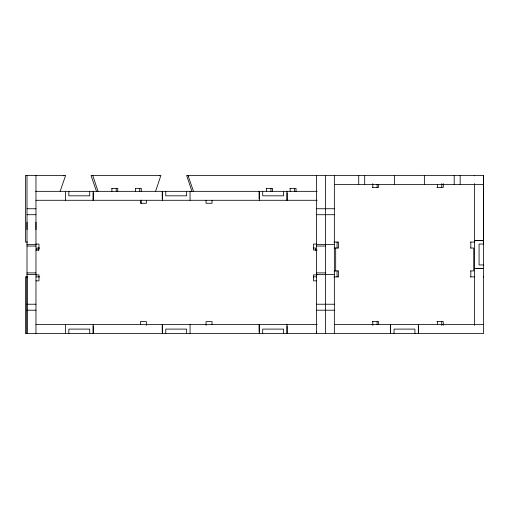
<?xml version="1.0" encoding="UTF-8"?>
<svg xmlns="http://www.w3.org/2000/svg" width="509" height="509" viewBox="0 0 509 509"><rect width="100%" height="100%" fill="white"/><g stroke="black" fill="none" stroke-linecap="round" stroke-linejoin="round"><path stroke-width="0.76" d="M27.009 276.877L27.002 333.573L27.015 175.427M27.015 229.635L27.015 222.172M35.967 229.635L35.967 222.172M335.679 270.909L335.679 248.036M337.06 248.036L337.066 242.068M470.812 276.877L470.819 270.909M191.925 191.289L186.631 175.427L483.55 175.427L483.544 242.068L483.156 242.068M60.151 191.289L65.324 176.279A2.99 2.946 -89.8 0 0 65.445 175.427L25.45 175.427L25.45 242.068L27.581 242.068M155.608 191.289L160.901 175.427L91.168 175.427A3.003 2.952 89.7 0 0 91.296 176.279L96.468 191.289M334.356 184.379L483.55 184.379M372.27 187.363L378.664 187.363L378.664 184.379M436.894 187.363L443.288 187.363L443.288 183.634M111.815 188.355L117.776 188.355L117.776 191.339M135.324 188.355L141.286 188.355L141.286 191.499M266.551 188.355L272.512 188.355L272.512 191.339M290.06 188.355L296.022 188.355L296.022 191.499M35.617 191.339L317.196 191.339M35.967 200.292L317.196 200.292M27.015 208.747L35.967 208.747M316.452 208.747L334.356 208.747M27.015 214.715L35.967 214.715M316.452 214.715L334.356 214.715M474.598 240.528L482.061 240.528M474.598 240.649L483.55 240.649M333.885 242.068L338.619 242.068L338.619 248.036L334.127 248.036M470.532 242.068L474.35 242.068M35.967 244.059L38.951 244.059L38.951 250.027L35.967 250.027M316.452 244.059L313.468 244.059L313.468 250.027L317.196 250.027M483.55 244.059L479.077 244.059L479.077 264.941L483.55 264.941M27.015 244.555L35.967 244.555M316.452 244.555L334.356 244.555M27.015 246.044L35.967 246.044M316.452 246.044L325.404 246.044M39.74 248.036L36.718 248.036L36.718 250.403M313.391 248.036L315.593 248.036L315.593 250.403M470.558 248.036L473.752 248.036L473.752 270.909L470.558 270.909M474.598 268.351L483.55 268.351M476.093 268.472L483.55 268.472M334.127 270.909L338.619 270.909L338.619 276.877L333.885 276.877M27.015 272.9L35.967 272.9M316.452 272.9L325.404 272.9M27.015 274.396L35.967 274.396M316.452 274.396L334.356 274.396M35.967 274.892L38.951 274.892L38.951 280.86L35.967 280.86M317.196 274.892L313.468 274.892L313.468 280.86L316.452 280.86M27.581 276.877L25.45 276.877L25.45 333.573L483.55 333.573L483.55 175.427M36.107 276.877L39.791 276.877M313.442 276.877L316.585 276.877M470.532 276.877L474.35 276.877M483.156 276.877L483.544 276.877M27.015 304.229L35.967 304.229M316.452 304.229L334.356 304.229M27.015 310.197L35.967 310.197M316.452 310.197L334.356 310.197M372.27 321.637L378.664 321.637L378.664 324.621M436.894 321.637L443.288 321.637L443.288 325.366M35.967 324.621L317.196 324.621M334.26 324.621L483.55 324.621M188.305 176.279L193.477 191.289M98.021 191.289L92.727 175.427M188.184 175.427L188.19 175.643A3.016 2.971 -89.8 0 0 188.305 176.279M470.812 242.068L470.819 248.036M337.06 270.909L337.066 276.877M316.452 331.334L316.452 333.573L316.452 175.427M474.598 175.427L474.598 175.859M474.598 183.634L474.598 325.366M460.174 175.427L460.174 184.379M454.206 175.427L454.206 184.379M441.736 183.634L441.736 187.363M441.736 321.637L441.736 325.366M437.416 184.379L437.416 187.363M437.416 321.637L437.416 324.621M424.372 175.427L424.372 184.379M418.449 326.116L418.449 333.573M418.328 324.621L418.328 333.573M414.918 333.573L414.918 329.1L394.036 329.1L394.036 333.573M394.532 175.427L394.532 184.379M390.626 324.621L390.626 333.573M390.505 324.621L390.505 332.078M377.112 184.379L377.112 187.363M377.112 321.637L377.112 324.621M372.785 183.634L372.785 187.363M372.785 321.637L372.785 325.366M364.692 175.427L364.692 184.379M358.724 175.427L358.724 184.379M334.356 175.427L334.356 333.573M325.404 175.427L325.404 333.573M294.469 188.355L294.469 191.499M290.143 188.355L290.143 191.339M287.114 192.835L287.114 200.292M287.108 326.116L287.108 333.573M286.987 191.339L286.987 200.292M286.987 324.621L286.987 333.573M283.577 191.339L283.577 195.819L262.695 195.819L262.695 191.339M283.577 333.573L283.577 329.1L262.695 329.1L262.695 333.573M270.96 188.355L270.96 191.339M266.633 188.355L266.633 191.499M259.285 191.339L259.285 200.292M259.285 324.621L259.285 333.573M259.164 191.339L259.164 198.803M259.164 324.621L259.164 332.078M212.018 200.292L212.018 203.276L206.05 203.276L206.05 200.292M212.018 324.621L212.018 321.637L206.05 321.637L206.05 325.366M190.061 191.339L190.061 200.292M190.061 324.621L190.061 333.573M186.65 191.339L186.65 195.819L165.769 195.819L165.769 191.339M186.65 333.573L186.65 329.1L165.769 329.1L165.769 333.573M162.358 191.339L162.358 200.292M162.358 324.621L162.358 333.573M162.237 191.339L162.237 198.803M162.237 324.621L162.237 332.078M146.369 200.292L146.369 203.276L140.401 203.276L140.401 200.292M146.369 325.366L146.369 321.637L140.401 321.637L140.401 324.621M141.286 200.139L141.286 203.276M139.733 188.355L139.733 191.499M135.407 188.355L135.407 191.339M116.224 188.355L116.224 191.339M111.897 188.355L111.897 191.499M93.255 192.835L93.255 200.292M93.255 326.116L93.255 333.573M93.134 191.339L93.134 200.292M93.134 324.621L93.134 333.573M89.724 191.339L89.724 195.819L68.842 195.819L68.842 191.339M89.724 333.573L89.724 329.1L68.842 329.1L68.842 333.573M65.432 191.339L65.432 200.292M65.432 324.621L65.432 333.573M38.27 248.036L38.27 250.403M35.967 175.427L35.967 333.573M63.892 175.427A2.99 2.952 89.9 0 1 63.86 175.859M159.349 175.427A2.99 2.946 -90 0 1 159.317 175.859"/></g></svg>
